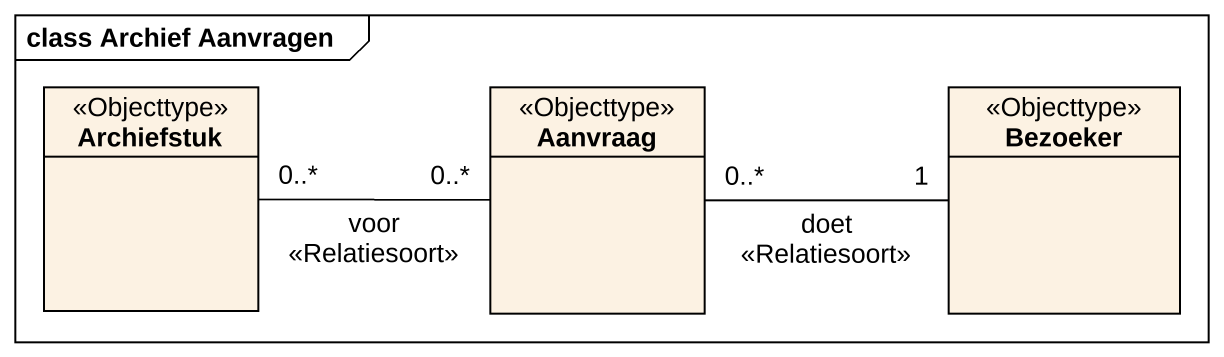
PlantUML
@startuml
mainframe class Archief Aanvragen
hide circle
hide empty members
class Archiefstuk <<Objecttype>>
class Aanvraag <<Objecttype>>
class Bezoeker <<Objecttype>>
Aanvraag "0..*" -left- "0..*" Archiefstuk : voor\n<<Relatiesoort>>
Bezoeker "1" -left- "0..*" Aanvraag : doet\n<<Relatiesoort>>
@enduml
